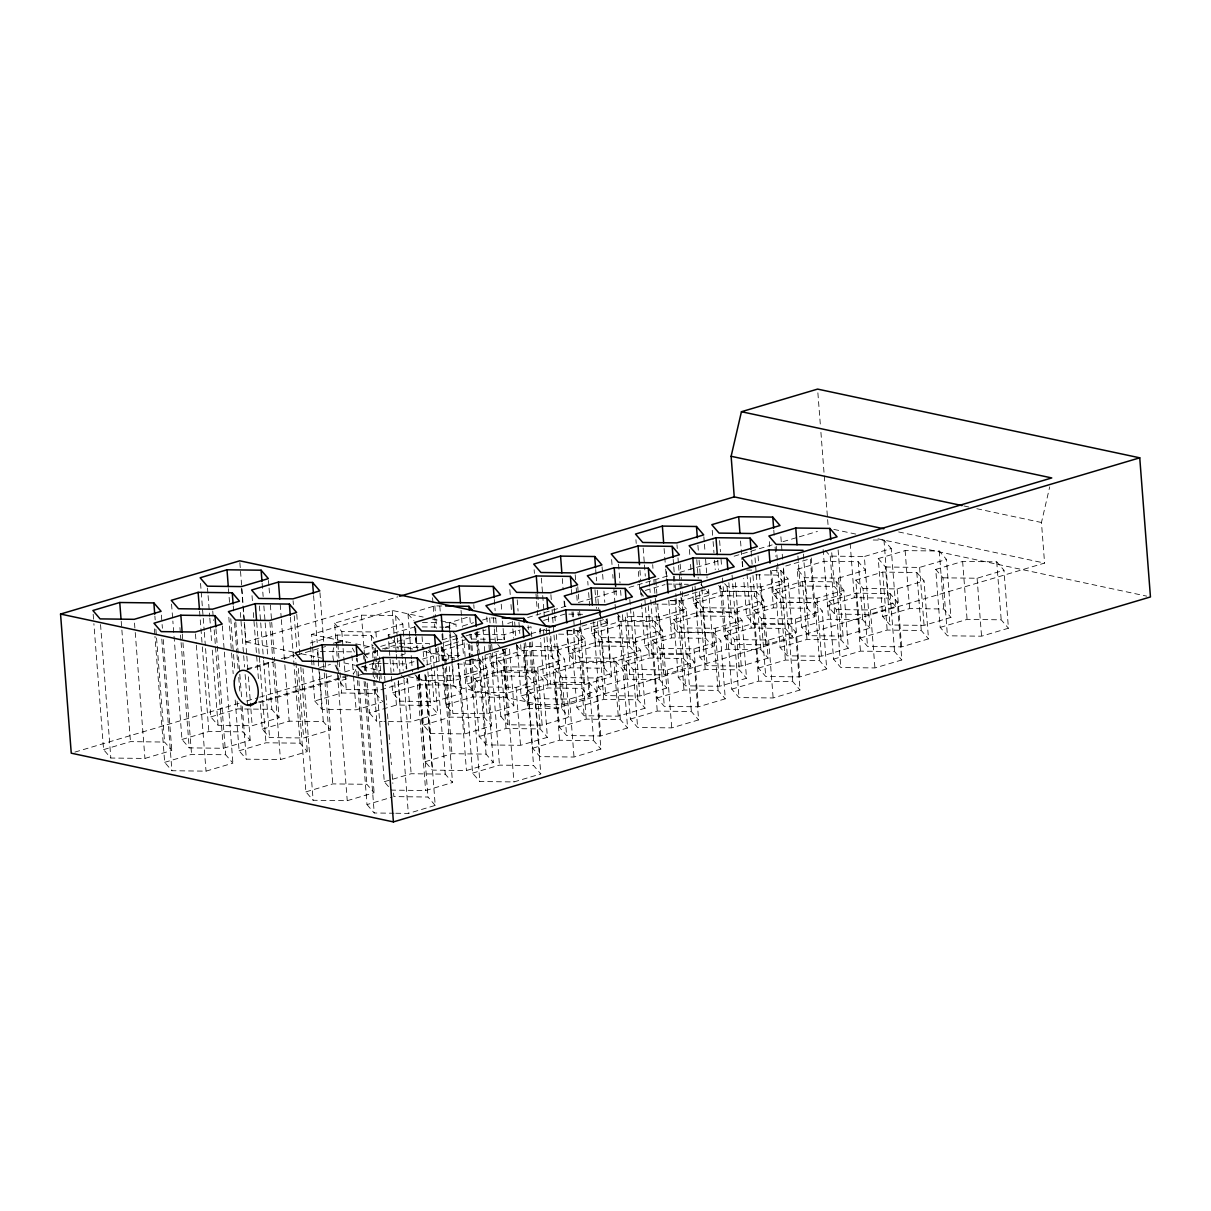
<?xml version="1.0" encoding="UTF-8"?>
<svg xmlns="http://www.w3.org/2000/svg" width="1211" height="1211" viewBox="0 0 1211 1211"><rect width="100%" height="100%" fill="white"/><g stroke="black" fill="none" stroke-linecap="round" stroke-linejoin="round"><path stroke-width="0.75" stroke-dasharray="5 3.75" d="M408.531 676.646L556.318 708.178L1044.578 563.085L1041.46 522.501L1049.71 486.852M243.275 606.923L245.969 641.966L397.874 596.826M338.459 673.649L334.584 623.165L361.453 615.173L395.573 615.597L402.809 623.998L406.26 668.881M312.468 645.402L311.621 634.413L392.258 610.45L423.184 617.05M310.288 643.026L337.158 635.033L371.277 635.457L373.684 638.258M409.727 636.305L408.001 613.871L434.87 605.878L442.06 605.969M247.241 668.82L272.324 661.373M281.285 658.708L293.819 654.984M333.252 643.268L340.412 641.134M246.696 669.955L273.58 661.978M284.328 658.769L295.075 655.575M296.877 655.045L325.532 646.523M336.295 643.329L343.455 641.209M334.584 623.165L341.82 631.567L375.925 631.991L402.809 623.998M391.804 681.551L388.201 634.806L415.085 626.814M445.754 622.651L449.342 622.696L467.264 617.368M364.178 648.112L373.124 645.448M380.663 646.402L411.119 637.349M445.164 627.237L455.911 624.028L456.199 627.692M319.674 667.594L330.436 664.4M364.481 654.288L380.602 649.49M382.388 648.96L394.937 645.236L414.949 649.505M365.783 664.415L365.071 655.06L377.605 651.336M384.78 649.202L391.94 647.083L402.718 647.204M462.784 625.92L473.531 622.711M482.493 620.062L489.653 617.928L496.843 618.019M442.091 639.892L456.426 635.639L458.015 656.211M74.87 752.107L239.687 703.122M246.938 700.972L257.792 697.748M259.608 697.203L333.858 675.132M344.726 671.908L353.794 669.214M361.029 667.064L379.149 661.69M400.871 655.227L404.504 654.152M444.346 642.314L464.267 636.396M466.068 635.851L486.005 629.932M507.727 623.468L511.36 622.393M527.648 617.549L569.306 605.182M578.358 602.488L620.017 590.105M629.069 587.411L670.727 575.043M679.78 572.349L721.438 559.966M734.123 556.197L772.149 544.905M783.017 541.665L797.504 537.366M799.321 536.821L817.425 531.447M486.989 713.763L482.523 655.802L509.407 647.809L513.873 705.786L486.989 713.763L452.869 713.355L445.648 704.938L441.182 646.977L466.265 639.529M258.337 702.077L344.348 676.525M210.835 716.897L237.704 708.904L271.824 709.328L279.06 717.729L252.176 725.722L218.071 725.298L210.835 716.897L205.476 647.34M259.593 702.668L347.39 676.586M103.586 749.624L130.455 741.632L164.575 742.055L171.811 750.457L144.926 758.434L110.822 758.025L103.586 749.624L93.883 623.65M436.46 648.233L436.747 651.972L463.631 643.995L467.219 644.04M338.611 675.526L339.035 681.127L349.797 677.933M358.744 675.269L364.117 673.679M543.542 620.471L565.037 614.083L584.792 614.325M645.327 590.438L665.036 584.58M383.07 663.598L406.412 663.885L415.373 661.221M422.533 659.102L433.296 655.893L434.295 668.987M470.307 638.061L470.019 634.322L504.124 634.731L520.246 629.947M527.421 627.813L531.008 626.753L532.007 639.832M530.978 633.731L543.527 630.008L548.916 630.068M426.105 665.006L445.815 659.162L454.791 659.268M181.968 739.467L208.837 731.474L242.957 731.898L250.193 740.299L223.308 748.277L189.204 747.868L181.968 739.467L172.855 621.016M312.15 667.337L314.739 700.987L341.623 693.01L375.728 693.419L382.964 701.82M582.037 626.117L605.333 619.199M465.539 660.646L478.103 660.797L504.972 652.82L504.684 649.081M406.972 678.221L407.259 681.96L380.39 689.952L346.27 689.528L339.035 681.127M566.945 630.734L579.509 630.886L606.393 622.908L606.105 619.154M670.531 600.732L681.309 600.853L708.178 592.875L707.89 589.136M594.056 629.22L620.925 621.243L655.045 621.652L662.281 630.068L666.746 688.03L639.862 696.022L605.757 695.598L598.522 687.197L594.056 629.22L601.292 637.637L605.757 695.598M496.343 658.375L523.213 650.398L527.678 708.359L500.794 716.352L496.343 658.375L503.579 666.777L508.03 724.753L542.15 725.162L569.019 717.184L564.568 659.208L557.332 650.807L521.093 650.322L516.28 644.721M695.462 599.309L722.346 591.331L756.451 591.74L763.687 600.156L768.152 658.118L741.268 666.111L707.163 665.687L699.928 657.285L695.462 599.309L702.698 607.725L707.163 665.687M797.262 569.291L824.131 561.298L858.251 561.722L865.487 570.124L838.602 578.101L804.498 577.692L797.262 569.291L801.712 627.253L808.948 635.654L843.068 636.078L869.937 628.085L864.336 556.53L891.22 548.538L895.686 606.514L868.802 614.492L834.682 614.083L827.461 605.682L854.33 597.689L888.45 598.113L895.686 606.514M262.303 729.158L289.172 721.166L323.292 721.589L330.527 729.991L303.643 737.983L269.538 737.56L262.303 729.158L260.123 700.957M392.667 692.768L419.536 684.775L453.656 685.199L460.891 693.6L434.007 701.593L399.902 701.169L392.667 692.768L391.94 683.413M490.379 663.613L517.248 655.635L551.368 656.044L558.604 664.445L531.72 672.438L497.615 672.014L490.379 663.613L489.653 654.273M591.785 633.701L618.67 625.709L652.774 626.132L660.01 634.534L633.141 642.526L599.021 642.102L591.785 633.701L591.074 624.346M693.585 603.668L720.454 595.691L754.574 596.1L761.81 604.501L734.926 612.494L700.821 612.085L693.585 603.668L692.859 594.329M164.681 762.324L191.55 754.347L225.67 754.756L232.906 763.157L206.021 771.15L171.901 770.726L164.681 762.324L154.978 636.365M528.344 704.363L523.879 646.386L557.999 646.81L584.868 638.818L589.333 696.794L562.464 704.772L528.344 704.363L521.108 695.962L517.218 645.463M430.632 733.518L426.166 675.541L460.286 675.965L487.155 667.972L491.621 725.949L464.736 733.927L430.632 733.518L423.396 725.117L419.506 674.618M629.75 674.451L625.3 616.475L659.405 616.899L686.289 608.906L690.739 666.883L663.87 674.86L629.75 674.451L622.515 666.05L618.639 615.551M724.678 583.657L727.084 586.457L761.204 586.866L788.073 578.888L792.539 636.85L765.655 644.842L731.55 644.419L724.314 636.017L720.424 585.534M414.873 674.633L419.687 680.249L453.807 680.658L480.676 672.68L479.526 657.709M314.739 700.987L321.975 709.389L356.095 709.813L381.177 702.365M580.357 620.32L582.097 642.753L555.213 650.746L552.049 609.602M616.868 613.296L622.893 620.304L656.998 620.713L683.882 612.736L681.142 577.208M718.668 585.458L723.497 591.059L757.602 591.468L784.486 583.49L783.184 566.657M474.712 678.538L501.596 670.546L535.701 670.97L542.937 679.371L547.402 737.332L520.518 745.325L486.413 744.901L479.178 736.5L474.712 678.538L481.948 686.94L516.068 687.364L542.937 679.371M572.425 649.384L599.309 641.391L633.414 641.815L640.649 650.216L645.115 708.193L618.246 716.17L584.126 715.762L576.89 707.345L572.425 649.384L579.66 657.785L613.78 658.209L640.649 650.216M673.846 619.472L700.715 611.479L734.835 611.903L742.071 620.304L746.521 678.266L719.652 686.259L685.532 685.85L678.296 677.433L673.846 619.472L681.082 627.873L715.186 628.297L742.071 620.304M878.263 558.589L905.132 550.611L939.252 551.02L946.487 559.437L950.938 617.398L924.069 625.391L889.949 624.967L882.713 616.566L878.263 558.589L885.498 567.005L889.949 624.967M775.63 589.439L802.515 581.462L836.619 581.87L843.855 590.272L848.321 648.248L821.436 656.226L787.332 655.817L780.096 647.416L775.63 589.439L782.866 597.84L816.986 598.264L843.855 590.272M239.097 750.759L265.981 742.782L300.086 743.191L307.322 751.607L280.452 759.585L246.333 759.176L239.097 750.759L235.191 700.003M367.221 683.11L369.522 713.037L396.406 705.044L430.51 705.468L437.746 713.869L410.877 721.862L383.948 721.529M467.234 683.882L494.118 675.889L528.223 676.313L535.459 684.715L508.59 692.707L474.47 692.283L467.234 683.882L465.508 661.448M568.64 653.97L595.524 645.978L629.644 646.402L636.865 654.803L609.996 662.795L575.876 662.372L568.64 653.97L566.915 631.521M738.665 624.77L731.429 616.369L697.309 615.945L670.44 623.937L677.676 632.339L711.78 632.763L738.665 624.77L735.349 581.764M773.345 593.965L800.214 585.973L834.334 586.396L841.569 594.798L814.685 602.775L780.58 602.367L773.345 593.965L771.619 571.516M503.579 666.777L537.684 667.2L564.568 659.208M601.292 637.637L635.397 638.046L662.281 630.068M702.698 607.725L736.818 608.134L763.687 600.156M554.895 669.168L581.78 661.191L615.884 661.6L623.12 670.016L627.586 727.978L600.717 735.97L566.597 735.546L559.361 727.145L554.895 669.168L562.131 677.585L566.597 735.546M652.608 640.029L679.492 632.036L713.612 632.46L720.833 640.861L725.298 698.823L698.429 706.815L664.309 706.391L657.073 697.99L652.608 640.029L659.844 648.43L664.309 706.391M754.029 610.117L780.898 602.124L815.018 602.548L822.254 610.95L826.704 668.911L799.835 676.904L765.715 676.48L758.48 668.078L754.029 610.117L761.265 618.518L765.715 676.48M855.814 580.084L882.698 572.092L916.803 572.515L924.038 580.917L928.504 638.878L901.62 646.871L867.515 646.447L860.279 638.046L855.814 580.084L863.049 588.485L867.515 646.447M445.648 704.938L472.517 696.961L506.637 697.369L513.873 705.786M543.361 675.799L570.23 667.806L604.35 668.23L611.585 676.631L584.701 684.609L550.596 684.2L543.361 675.799L540.484 638.394M644.767 645.887L671.636 637.894L705.756 638.318L712.991 646.719L686.107 654.697L652.002 654.288L644.767 645.887L641.164 599.127M746.551 615.854L773.435 607.861L807.54 608.285L814.776 616.687L787.907 624.679L753.787 624.255L746.551 615.854L743.675 578.449M885.498 567.005L919.603 567.414L946.487 559.437M625.92 661.1L652.79 653.123L686.909 653.531L694.145 661.933L698.596 719.909L671.727 727.887L637.607 727.478L630.371 719.077L625.92 661.1L633.156 669.501L637.607 727.478M528.193 690.255L555.077 682.262L589.197 682.686L596.418 691.087L600.883 749.064L574.014 757.042L539.894 756.633L532.658 748.216L528.193 690.255L535.429 698.656L539.894 756.633M727.327 631.188L754.196 623.196L788.316 623.62L795.551 632.021L800.002 689.998L773.133 697.975L739.013 697.566L731.777 689.15L727.327 631.188L734.562 639.59L739.013 697.566M829.111 601.156L855.995 593.178L890.1 593.587L897.336 601.988L901.801 659.965L874.917 667.942L840.812 667.533L833.577 659.132L829.111 601.156L836.347 609.572L840.812 667.533M935.74 569.412L962.624 561.435L996.729 561.843L1003.964 570.245L1008.43 628.221L981.546 636.199L947.441 635.79L940.205 627.389L935.74 569.412L942.975 577.814L947.441 635.79M423.396 725.117L450.28 717.124L484.385 717.548L491.621 725.949M521.108 695.962L547.993 687.969L582.097 688.393L589.333 696.794M622.515 666.05L649.399 658.057L683.504 658.481L690.739 666.883M724.314 636.017L751.183 628.025L785.303 628.448L792.539 636.85M562.131 677.585L596.251 677.993L623.12 670.016M659.844 648.43L693.964 648.839L720.833 640.861M761.265 618.518L795.37 618.927L822.254 610.95M863.049 588.485L897.169 588.909L924.038 580.917M598.522 687.197L625.391 679.204L659.511 679.628L666.746 688.03M699.928 657.285L726.797 649.293L760.917 649.717L768.152 658.118M801.712 627.253L828.596 619.26L862.701 619.684L869.937 628.085M535.429 698.656L569.548 699.08L596.418 691.087M633.156 669.501L667.261 669.925L694.145 661.933M734.562 639.59L768.667 640.014L795.551 632.021M836.347 609.572L870.467 609.981L897.336 601.988M942.975 577.814L977.095 578.237L1003.964 570.245M479.178 736.5L506.062 728.522L540.167 728.931L547.402 737.332M576.89 707.345L603.774 699.368L637.879 699.776L645.115 708.193M882.713 616.566L909.597 608.573L943.702 608.997L950.938 617.398M678.296 677.433L705.18 669.456L739.285 669.865L746.521 678.266M780.096 647.416L806.965 639.423L841.085 639.847L848.321 648.248M305.899 791.873L332.768 783.895L366.888 784.304L374.123 792.705L347.239 800.698L313.134 800.274L305.899 791.873L295.62 658.39M425.091 761.704L451.96 753.711L486.08 754.135L493.316 762.536L466.432 770.529L432.327 770.105L425.091 761.704L418.431 675.223M559.361 727.145L586.245 719.152L620.35 719.576L627.586 727.978M657.073 697.99L683.958 689.998L718.062 690.421L725.298 698.823M758.48 668.078L785.364 660.086L819.469 660.51L826.704 668.911M860.279 638.046L887.148 630.068L921.268 630.477L928.504 638.878M384.281 781.716L411.15 773.738L445.27 774.147L452.505 782.548L425.621 790.541L391.516 790.117L384.281 781.716L376.757 683.958M532.658 748.216L559.543 740.239L593.647 740.648L600.883 749.064M630.371 719.077L657.255 711.084L691.36 711.508L698.596 719.909M731.777 689.15L758.661 681.172L792.766 681.581L800.002 689.998M833.577 659.132L860.446 651.14L894.566 651.563L901.801 659.965M940.205 627.389L967.074 619.396L1001.194 619.82L1008.43 628.221M357.442 680.506L366.994 804.588L392.076 797.126M472.562 773.118L499.447 765.125L533.567 765.549L540.787 773.95L513.918 781.943L479.798 781.519L472.562 773.118L464.04 662.19M395.77 813.247L408.334 813.414L435.218 805.421L425.091 673.816M873.207 540.015L883.985 540.136L891.22 548.538M825.402 550.505L830.231 556.106L864.336 556.53M746.733 570.063L752.107 570.124M771.861 570.366L780.838 570.472L788.073 578.888M755.709 574.816L777.25 575.089L784.486 583.49M666.837 584.05L688.378 584.308M670.077 600.399L679.053 600.505L686.289 608.906M653.304 604.047L676.646 604.334L683.882 612.736M422.412 622.363L438.579 622.56M422.261 626.904L443.801 627.162M445.603 627.192L449.19 627.237L451.612 630.038M566.869 630.295L577.632 630.416L584.868 638.818M548.992 630.507L545.404 630.477L542.982 627.676M558.695 634.155L574.862 634.352L582.097 642.753M471.654 639.03L502.171 639.408M399.024 643.253L429.557 643.616L434.007 701.593M404.504 647.234L424.259 647.476M351.629 651.851L317.524 651.427L318.675 666.383M441.182 646.977L448.418 655.378L462.784 655.56M470.943 659.465L479.919 659.571L487.155 667.972M436.747 651.972L443.983 660.389L447.586 660.434M457.289 664.067L473.44 664.264L480.676 672.68M381.283 663.583L372.307 663.477L376.757 721.438L382.146 721.499M527.678 708.359L561.798 708.783L569.019 717.184M435.218 805.421L427.983 797.02L393.863 796.596L393.575 792.842M366.994 804.588L374.229 812.99L393.969 813.232M963.88 505.956L969.421 507.137M976.808 508.711L1041.46 522.501M898.653 531.947L1044.578 563.085M833.819 529.389L855.905 534.112M878.005 538.819L1146.772 596.16M432.266 618.988L455.911 624.028M424.032 651.442L458.591 658.814M311.621 634.413L354.066 643.465M355.837 643.843L373.518 647.613M245.969 641.966L294.001 652.214M301.388 653.789L321.717 658.118M343.879 662.856L354.959 665.217M362.346 666.792L380.829 670.727M700.942 584.474L708.178 592.875M641.164 593.435L643.571 596.236M599.157 614.492L606.393 622.908M497.736 644.403L501.354 648.612M502.565 650.019L504.972 652.82M452.808 631.431L456.426 635.639M500.794 716.352L508.03 724.753M408.001 613.871L414.026 620.88M428.467 650.292L433.296 655.893M388.201 634.806L391.819 638.999M393.03 640.407L395.437 643.208L396.164 652.547M401.235 674.966L407.259 681.96M365.071 655.06L367.478 657.861M369.522 713.037L376.757 721.438M996.729 561.843L1001.194 619.82M977.095 578.237L981.546 636.199M962.624 561.435L967.074 619.396M939.252 551.02L943.702 608.997M919.603 567.414L924.069 625.391M916.803 572.515L921.268 630.477M905.132 550.611L909.597 608.573M897.169 588.909L901.62 646.871M890.1 593.587L894.566 651.563M883.985 540.136L888.45 598.113M882.698 572.092L887.148 630.068M870.467 609.981L874.917 667.942M858.251 561.722L862.701 619.684M855.995 593.178L860.446 651.14M850.152 543.467L854.33 597.689M838.118 549.915L841.569 594.798M838.602 578.101L843.068 636.078M836.619 581.87L841.085 639.847M831.745 552.731L834.334 586.396M817.879 392.848L820.347 424.819M820.922 432.342L828.157 526.331M830.231 556.106L834.682 614.083M823.132 549.582L828.596 619.26M816.986 598.264L821.436 656.226M815.018 602.548L819.469 660.51M811.234 557.908L814.685 602.775M814.776 616.687L810.326 558.725L783.441 566.703L787.907 624.679M803.377 554.048L807.54 608.285M804.498 577.692L808.948 635.654M802.515 581.462L806.965 639.423M797.913 556.061L800.214 585.973M795.37 618.927L799.835 676.904M788.316 623.62L792.766 681.581M780.883 536.745L783.048 564.795M780.838 570.472L787.332 655.817M780.898 602.124L785.364 660.086M776.251 546.267L780.58 602.367M773.799 530.206L774.223 535.822M775.085 547.039L775.812 556.379M776.675 567.611L777.25 575.089M769.318 541.605L769.742 547.205M770.559 570.472L773.435 607.861M768.667 640.014L773.133 697.975M761.204 586.866L765.655 644.842M758.056 555.894L758.495 561.495M759.494 574.589L761.81 604.501M755.013 557.817L756.164 572.773M756.315 574.65L757.602 591.468M756.451 591.74L760.917 649.717M751.108 551.232L752.122 564.311M752.985 575.528L754.574 596.1M754.196 623.196L758.661 681.172M750.199 577.511L753.787 624.255M747.02 573.802L751.183 628.025M742.388 561.616L742.812 567.232M740.542 541.014L741.98 559.709M742.131 561.571L742.555 567.187M736.818 608.134L741.268 666.111M732.049 575.089L739.285 669.865M728.84 582.718L731.429 616.369M727.084 586.457L731.55 644.419M719.606 540.575L720.469 551.792M721.045 559.27L721.62 566.748M722.483 577.965L723.497 591.059M722.346 591.331L726.797 649.293M717.714 560.163L718.441 569.503M719.743 586.336L720.454 595.691M712.235 530.297L712.946 539.652M713.097 541.514L713.96 552.731M714.535 560.209L715.247 569.564M715.186 628.297L719.652 686.259M713.612 632.46L718.062 690.421M712.991 646.719L708.526 588.743L681.657 596.735L686.107 654.697M703.863 536.776L704.287 542.377M704.439 544.254L705.014 551.732M705.589 559.21L707.027 577.919M701.29 580.341L705.756 638.318M697.914 545.192L698.505 552.685M699.08 560.163L700.23 575.119M696.779 559.724L698.217 578.419M699.231 591.513L700.821 612.085M700.715 611.479L705.18 669.456M695.008 586.033L695.447 591.649M695.583 593.511L697.309 615.945M689.407 549.446L689.982 556.924M690.558 564.402L691.133 571.88M692.283 586.851L692.722 592.451M693.964 648.839L698.429 706.815M680.143 564.114L681.006 575.331M686.909 653.531L691.36 711.508M676.979 544.768L677.267 548.507M677.993 557.847L678.417 563.463M678.569 565.325L680.87 595.252M681.021 597.114L681.309 600.853M679.053 600.505L685.532 685.85M679.492 632.036L683.958 689.998M673.195 559.452L673.619 565.053M673.77 566.93L674.345 574.408M674.482 576.285L676.071 596.841M676.207 598.718L676.646 604.334M673.361 576.239L673.785 581.855M673.937 583.732L674.224 587.471M675.087 598.688L677.676 632.339M666.413 571.577L666.989 579.055M668.76 600.489L671.636 637.894M664.097 548.522L665.535 567.217M665.687 569.094L666.398 578.434M667.261 669.925L671.727 727.887M659.405 616.899L663.87 674.86M655.832 580.311L656.846 593.405M657.709 604.622L660.01 634.534M652.684 564.614L652.971 568.353M653.834 579.585L655.136 596.402M655.272 598.279L656.998 620.713M655.045 621.652L659.511 679.628M649.323 581.25L650.186 592.482M650.761 599.96L652.774 626.132M652.79 653.123L657.255 711.084M648.263 605.667L652.002 654.288M643.162 548.083L644.313 563.039M644.449 564.916L645.312 576.133M644.933 600.096L645.372 605.697M645.508 607.574L649.399 658.057M639.938 570.245L640.801 581.477M641.663 592.694L641.951 596.433M640.452 589.787L641.028 597.265M635.926 539.682L636.214 543.421M638.364 571.471L639.241 582.688M639.378 584.565L639.953 592.043M633.565 611.797L636.865 654.803M635.397 638.046L639.862 696.022M633.414 641.815L637.879 699.776M629.826 599.521L633.141 642.526M627.041 612.736L629.644 646.402M618.579 564.205L620.017 582.9M620.592 590.378L621.167 597.856M622.454 614.688L622.893 620.304M620.925 621.243L625.391 679.204M615.93 590.181L616.505 597.674M617.943 616.369L618.67 625.709M611.631 559.543L612.206 567.02M612.781 574.498L613.069 578.237M613.932 589.454L614.931 602.548M615.082 604.41L615.657 611.903M615.884 661.6L620.35 719.576M613.78 658.209L618.246 716.17M607.12 618.654L611.585 676.631M606.681 619.775L609.996 662.795M602.064 566.809L602.503 572.409M602.639 574.286L603.214 581.764M603.941 591.119L604.804 602.336M600.172 613.992L600.611 619.608M600.747 621.47L604.35 668.23M595.706 569.624L596.13 575.225M596.281 577.102L596.569 580.841M597.28 590.181L598.718 608.891M599.309 641.391L603.774 699.368M594.995 589.742L596.433 608.452M597.432 621.531L599.021 642.102M593.647 621.667L595.524 645.978M596.251 677.993L600.717 735.97M587.759 581.341L588.046 585.08M588.622 592.557L589.636 605.651M589.197 682.686L593.647 740.648M577.768 586.669L578.207 592.27M578.343 594.147L578.919 601.625M579.645 610.965L580.22 618.458M580.236 626.647L584.701 684.609M575.195 574.786L575.619 580.402M576.194 587.88L576.633 593.496M576.769 595.358L577.344 602.836M578.071 612.191L578.358 615.93M579.221 627.147L579.509 630.886M581.78 661.191L586.245 719.152M577.632 630.416L584.126 715.762M571.395 589.485L571.834 595.085M573.121 611.918L574.286 626.874M574.423 628.751L574.862 634.352M572.001 611.888L572.425 617.489M573.287 628.721L575.876 662.372M567.353 630.401L570.23 667.806M564.614 601.61L565.053 607.226M562.313 578.555L563.176 589.772M564.038 600.989L564.614 608.467M569.548 699.08L574.014 757.042M557.999 646.81L562.464 704.772M554.29 608.346L554.714 613.962M554.865 615.839L555.289 621.44M556.303 634.534L558.604 664.445M557.332 650.807L561.798 708.783M550.899 594.646L551.323 600.262M555.077 682.262L559.543 740.239M550.778 636.244L556.318 708.178M548.341 616.777L549.204 627.994M549.355 629.871L551.368 656.044M546.267 628.1L550.596 684.2M541.362 578.116L543.815 609.905M543.966 611.767L544.39 617.383M543.527 630.008L543.951 635.608M544.102 637.486L547.993 687.969M537.714 594.677L539.016 611.494M540.318 628.327L540.606 632.066M539.758 629.039L540.333 636.532M534.127 569.715L534.414 573.454M536.004 594.011L536.443 599.627M536.579 601.504L537.881 618.321M537.684 667.2L542.15 725.162M535.701 670.97L540.167 728.931M532.159 641.709L535.459 684.715M530.675 642.345L540.787 773.95M528.132 625.693L528.42 629.432M529.419 642.511L531.72 672.438M525.635 642.647L528.223 676.313M524.151 643.344L533.567 765.549M517.218 599.839L518.081 611.055M518.944 622.287L519.807 633.504M520.669 644.721L521.093 650.322M514.66 621.97L515.81 636.925M516.386 644.403L517.248 655.635M509.831 589.56L510.27 595.176M510.981 604.531L511.557 612.009M512.283 621.349L512.707 626.965M512.859 628.842L513.57 638.182M516.068 687.364L520.518 745.325M504.124 634.731L504.563 640.347M505.275 649.701L508.59 692.707M501.233 604.198L501.808 611.676M502.535 621.031L502.959 626.632M503.11 628.509L503.973 639.726M503.791 650.337L513.918 781.943M502.883 648.763L506.637 697.369M501.596 670.546L506.062 728.522M494.285 599.536L495.148 610.753M495.723 618.231L497.449 640.664M493.437 617.792L494.164 627.147M494.3 629.009L495.602 645.841M496.177 653.319L497.615 672.014M489.653 617.928L490.092 623.544M491.666 644.101L494.118 675.889M490.183 644.812L499.447 765.125M486.777 616.868L487.352 624.346M488.941 644.918L489.516 652.396M483.038 629.054L484.915 653.501M485.066 655.378L493.316 762.536M479.919 659.571L486.413 744.901M477.512 631.536L479.389 655.847M476.665 631.93L477.543 643.208M477.679 645.085L486.08 754.135M473.789 604.698L474.076 608.437M475.938 632.747L478.103 660.797M469.853 617.519L470.428 624.997M471.14 634.352L471.866 643.707M472.002 645.569L472.865 656.786M473.017 658.663L473.44 664.264M470.882 645.539L471.745 656.756M471.881 658.633L474.47 692.283M469.247 644.282L470.262 657.437M470.398 659.314L479.798 781.519M468.49 644.6L469.49 657.694M469.641 659.556L472.517 696.961M464.07 642.738L465.372 659.571M461.043 610.329L461.467 615.945M461.618 617.807L462.33 627.162M462.299 639.635L463.45 654.667M460.286 675.965L464.736 733.927M456.759 635.018L458.454 656.983M458.591 663.689L460.891 693.6M456.017 635.154L458.046 661.478M458.182 663.356L466.432 770.529M449.342 622.696L453.807 680.658M449.19 627.237L449.629 632.838M449.765 634.715L453.656 685.199M448.418 655.378L448.706 659.117M449.281 666.595L452.869 713.355M445.815 659.162L446.238 664.763M446.39 666.64L450.28 717.124M442.711 633.398L451.96 753.711M439.82 606.151L440.395 613.629M441.97 634.201L442.409 639.817M442.984 647.295L443.983 660.389M442.091 647.189L443.529 665.989M443.68 667.866L452.505 782.548M434.87 605.878L435.733 617.11M435.884 618.972L436.596 628.327M438.034 647.022L439.336 663.855M432.584 597.75L434.885 627.676M435.582 648.188L445.27 774.147M434.446 670.864L437.746 713.869M426.348 651.23L427.786 669.94M427.922 671.802L430.51 705.468M422.049 636.623L423.063 649.777M423.214 651.669L423.926 661.07M424.94 674.224L432.327 770.105M415.661 627.888L417.538 652.199M419.263 674.633L419.687 680.249M415.222 628.691L415.797 636.169M415.948 638.03L416.66 647.385M418.824 675.435L419.536 684.775M418.582 674.815L427.983 797.02M414.677 626.344L415.388 635.745M415.54 637.622L416.266 647.022M416.796 675.859L425.621 790.541M409.863 638.182L411.452 658.754M411.589 660.616L412.451 671.833M406.412 663.885L406.851 669.501M407.562 678.841L410.877 721.862M401.901 653.41L402.324 659.056M402.476 660.934L403.202 670.334M403.929 679.734L411.15 773.738M395.573 615.597L397.147 636.169M397.299 638.03L398.162 649.247M399.024 660.479L400.024 673.558M396.3 654.424L397.602 671.257M398.313 680.597L399.902 701.169M398.207 681.808L408.334 813.414M392.258 610.45L394.937 645.236M392.954 660.162L393.817 671.394M394.68 682.61L396.406 705.044M384.614 676.283L385.325 685.683M386.052 695.084L386.778 704.484M387.505 713.885L388.368 725.162M389.094 734.562L389.821 743.963M390.532 753.363L391.41 764.641M392.137 774.041L392.848 783.441M379.512 656.952L380.663 671.908M380.814 673.77L381.238 679.386M375.925 631.991L376.5 639.469M377.363 650.685L378.089 660.04M378.226 661.902L379.24 674.996M379.376 676.858L379.664 680.597M375.289 647.991L377.121 671.787M377.257 673.619L377.681 679.114M374.002 648.233L375.016 661.403M375.168 663.28L376.606 682.081M371.277 635.457L373.003 657.891M373.139 659.768L374.577 678.463M374.729 680.325L375.728 693.419M365.934 666.292L366.358 671.893M361.453 615.173L364.481 654.44M364.617 656.317L365.192 663.795M365.344 665.672L365.919 673.149M363.557 655.469L363.845 659.223M364.435 666.746L364.723 670.5M365.586 681.793L374.123 792.705M364.102 681.384L374.229 812.99M357.2 658.345L357.487 662.099M358.214 671.5L358.789 679.023M358.925 680.9L366.888 784.304M356.715 671.106L357.29 678.629M351.917 655.59L353.355 674.285M353.506 676.147L356.095 709.813M341.82 631.567L342.97 646.523M343.107 648.4L346.27 689.528M337.158 635.033L337.733 642.511M337.884 644.388L339.897 670.561M340.034 672.438L341.623 693.01M336.825 665.339L347.239 800.698M319.961 592.754L323.715 641.633M325.32 662.311L326.031 671.711M326.183 673.588L330.527 729.991M323.519 663.567L324.094 671.091M324.245 672.968L332.768 783.895M313.588 595.63L317.206 642.632M317.782 650.156L318.66 661.433M319.522 672.71L323.292 721.589M318.811 668.26L321.975 709.389M312.62 647.234L313.452 658.209M313.604 660.04L314.027 665.535M310.576 646.765L311.439 657.982M311.575 659.859L312.014 665.46M303.007 668.684L313.134 800.274M296.771 614.355L299.95 655.726M300.812 667.004L307.322 751.607M293.077 600.732L293.38 604.501M294.243 615.778L296.846 649.626M298.284 668.427L303.643 737.983M290.398 617.232L300.086 743.191M280.21 604.607L281.224 617.777M281.361 619.654L284.691 662.886M284.827 664.778L289.172 721.166M268.494 580.493L268.933 586.124M269.069 588.016L269.659 595.524M270.371 604.925L274.715 661.327M274.867 663.204L279.06 717.729M269.886 622.348L272.778 659.95M272.929 661.827L280.452 759.585M262.136 583.369L263.15 596.523M263.862 605.924L265.027 620.971M265.164 622.848L267.631 654.803M268.206 662.326L271.824 709.328M259.411 605.954L260.562 621.001M260.713 622.878L263.453 658.602M263.604 660.479L269.538 737.56M256.717 622.454L265.981 742.782M252.024 595.676L252.599 603.199M253.326 612.599L258.533 680.279M239.869 562.646L243.139 605.076M241.625 588.47L244.077 620.441M244.228 622.318L246.681 654.273M246.832 656.15L247.846 669.32M248.422 676.843L250.738 706.921M250.874 708.798L252.176 725.722M240.353 612.448L243.532 653.819M243.683 655.696L244.546 666.973M245.122 674.497L250.193 740.299M235.782 621.924L241.564 697.127M242.291 706.528L246.333 759.176M233.254 605.924L233.693 611.57M234.556 622.848L236.872 652.926M237.023 654.818L238.173 669.85M238.764 677.373L240.066 694.297M240.928 705.574L242.957 731.898M228.455 588.591L229.757 605.515M230.771 618.67L233.375 652.517M233.511 654.394L234.813 671.303M237.129 701.396L237.704 708.904M228.834 617.277L231.437 651.124M231.573 653.001L233.178 673.679M222.34 625.92L232.906 763.157M215.967 628.797L225.67 754.756M212.758 611.04L213.469 620.441M214.196 629.841L223.308 748.277M207.505 588.062L207.944 593.693M208.08 595.585L209.685 616.263M209.821 618.14L211.698 642.587M212.288 650.095L218.071 725.298M200.557 583.414L204.175 630.416M204.326 632.293L205.34 645.463M199.588 611.146L202.192 644.994M202.328 646.871L208.837 731.474M195.455 633.913L196.182 643.313M196.333 645.191L206.021 771.15M182.286 634.019L191.55 754.347M179.939 627.54L180.378 633.186M180.515 635.064L180.954 640.71M181.09 642.587L189.204 747.868M171.553 604.092L172.704 619.139M161.396 615.097L161.971 622.605M162.107 624.498L162.41 628.252M163.273 639.529L171.811 750.457M161.79 639.136L171.901 770.726M154.872 616.081L155.175 619.85M155.886 629.251L164.575 742.055M154.403 628.842L154.841 634.488M134.512 623.075L135.087 630.598M135.238 632.475L144.926 758.434M121.206 621.304L130.455 741.632M100.543 624.543L110.822 758.025M93.171 614.249L93.747 621.773M337.294 669.093A18.029 11.323 73.5 0 1 335.129 665.081M333.615 660.631A18.029 11.323 73.5 0 1 333.782 647.688M337.672 642.269A18.029 11.323 73.5 0 1 346.588 642.451M352.295 648.097A18.029 11.323 73.5 0 1 354.46 652.108M356.322 658.073A18.029 11.323 73.5 0 1 356.73 661.145M355.807 669.501A18.029 11.323 73.5 0 1 351.917 674.936"/><path stroke-width="1.5" d="M883.863 528.798L734.244 496.873L731.126 456.29L741.435 411.725L817.592 389.094L1139.748 457.819L1150.45 596.947L393.408 821.906L71.252 753.181L60.55 614.053L239.733 560.814L550.066 627.01L1051.769 477.936L741.435 411.725M227.002 569.791L200.133 577.768L207.369 586.185L241.473 586.593L268.358 578.616L261.122 570.199L227.002 569.791L228.304 586.714M119.753 602.503L92.884 610.495L100.104 618.897L134.224 619.321L161.108 611.328L153.873 602.927L119.753 602.503L121.055 619.426M198.135 592.346L171.251 600.338L178.486 608.739L212.606 609.163L239.475 601.171L232.255 592.769L198.135 592.346L199.437 609.269M278.469 582.052L251.585 590.029L258.821 598.446L292.941 598.855L319.81 590.877L312.574 582.461L278.469 582.052L279.771 598.976M180.848 615.218L153.964 623.211L161.199 631.612L195.319 632.021L222.188 624.043L214.952 615.642L180.848 615.218L182.15 632.142M255.279 603.653L228.395 611.646L235.63 620.047L269.75 620.471L296.619 612.478L289.384 604.077L255.279 603.653L256.581 620.577M399.691 596.281L734.244 496.873M459.166 586.018L432.297 594.011L439.532 602.412L473.637 602.836L500.521 594.843L493.286 586.442L459.166 586.018L460.468 602.851M560.572 556.106L533.703 564.099L540.939 572.5L575.043 572.924L601.928 564.931L594.692 556.53L560.572 556.106L561.874 572.939M662.372 526.089L635.487 534.066L642.723 542.467L676.843 542.891L703.712 534.899L696.476 526.497L662.372 526.089L663.658 542.906M536.276 575.967L509.407 583.959L516.643 592.361L550.748 592.784L577.632 584.792L570.396 576.391L536.276 575.967L537.578 592.8M638.076 545.949L611.192 553.927L618.427 562.328L652.547 562.752L679.416 554.759L672.181 546.358L638.076 545.949L639.514 564.644M738.68 516.703L711.796 524.681L719.031 533.097L753.151 533.506L780.02 525.513L772.785 517.112L738.68 516.703L739.966 533.521M322.065 644.767L295.196 652.759L302.432 661.161L336.537 661.569L363.421 653.592L356.185 645.191L322.065 644.767L323.367 661.69M441.258 614.598L414.374 622.575L421.61 630.976L455.73 631.4L482.599 623.408L475.363 615.006L441.258 614.598L442.56 631.506M512.798 597.659L485.914 605.651L493.149 614.053L527.269 614.477L554.138 606.484L546.903 598.083L512.798 597.659L514.085 614.492M614.204 567.747L587.32 575.74L594.556 584.141L628.676 584.55L655.545 576.572L648.309 568.171L614.204 567.747L615.642 586.442M715.989 537.714L689.12 545.707L696.355 554.108L730.46 554.532L757.344 546.539L750.109 538.138L715.989 537.714L717.29 554.547M400.447 634.609L373.578 642.602L380.814 651.003L414.919 651.412L441.803 643.435L434.567 635.033L400.447 634.609L401.749 651.533M591.059 588.016L564.19 595.994L571.425 604.41L605.53 604.819L632.414 596.841L625.179 588.425L591.059 588.016L592.361 604.849M692.859 557.983L665.974 565.976L673.21 574.377L707.33 574.786L734.199 566.809L726.963 558.407L692.859 557.983L694.297 576.678M795.763 528.011L768.879 535.989L776.115 544.39L810.22 544.814L837.104 536.821L829.868 528.42L795.763 528.011L797.05 544.829M488.744 626.011L461.86 633.989L469.096 642.39L503.216 642.814L530.085 634.821L522.849 626.42L488.744 626.011L490.046 642.92M383.16 657.482L356.291 665.46L363.527 673.861L397.632 674.285L424.516 666.292L417.28 657.891L383.16 657.482L384.462 674.391M600.172 613.992L599.884 610.253L565.764 609.844L538.895 617.822L546.131 626.223L555.107 626.344M701.29 580.341L667.185 579.933L640.301 587.91L647.537 596.312L656.513 596.433M803.09 550.309L768.97 549.9L742.101 557.877L749.337 566.294L754.71 566.354M247.589 705.271L256.535 702.607M60.55 614.053L382.706 682.777L1139.748 457.819M445.648 606.015L468.99 606.302L472.608 610.511M502.217 618.079L523.773 618.337L527.39 622.545M731.126 456.29L962.034 505.562M829.868 528.42L830.731 539.637M772.785 517.112L773.647 528.329M768.97 549.9L769.984 562.994M750.109 538.138L750.971 549.355M726.963 558.407L727.826 569.624M696.476 526.497L697.339 537.714M672.181 546.358L673.044 557.575M667.185 579.933L668.184 593.012M648.309 568.171L649.172 579.388M625.179 588.425L626.042 599.657M594.692 556.53L595.555 567.747M570.396 576.391L571.259 587.607M565.764 609.844L566.778 622.923M546.903 598.083L547.766 609.3M523.773 618.337L524.06 622.091M522.849 626.42L523.727 637.697M493.286 586.442L494.149 597.659M475.363 615.006L476.241 626.284M468.99 606.302L469.278 610.041M434.567 635.033L435.43 646.311M417.28 657.891L418.143 669.168M382.706 682.777L393.408 821.906M356.185 645.191L357.048 656.468M312.574 582.461L313.452 593.753M289.384 604.077L290.262 615.355M261.122 570.199L261.985 581.492M232.255 592.769L233.117 604.047M214.952 615.642L215.83 626.92M153.873 602.927L154.736 614.204M234.374 680.915A18.029 11.323 73.5 0 0 250.632 705.332A18.029 11.323 73.5 0 0 253.735 677.388A18.029 11.323 73.5 0 0 234.374 680.915"/></g></svg>
